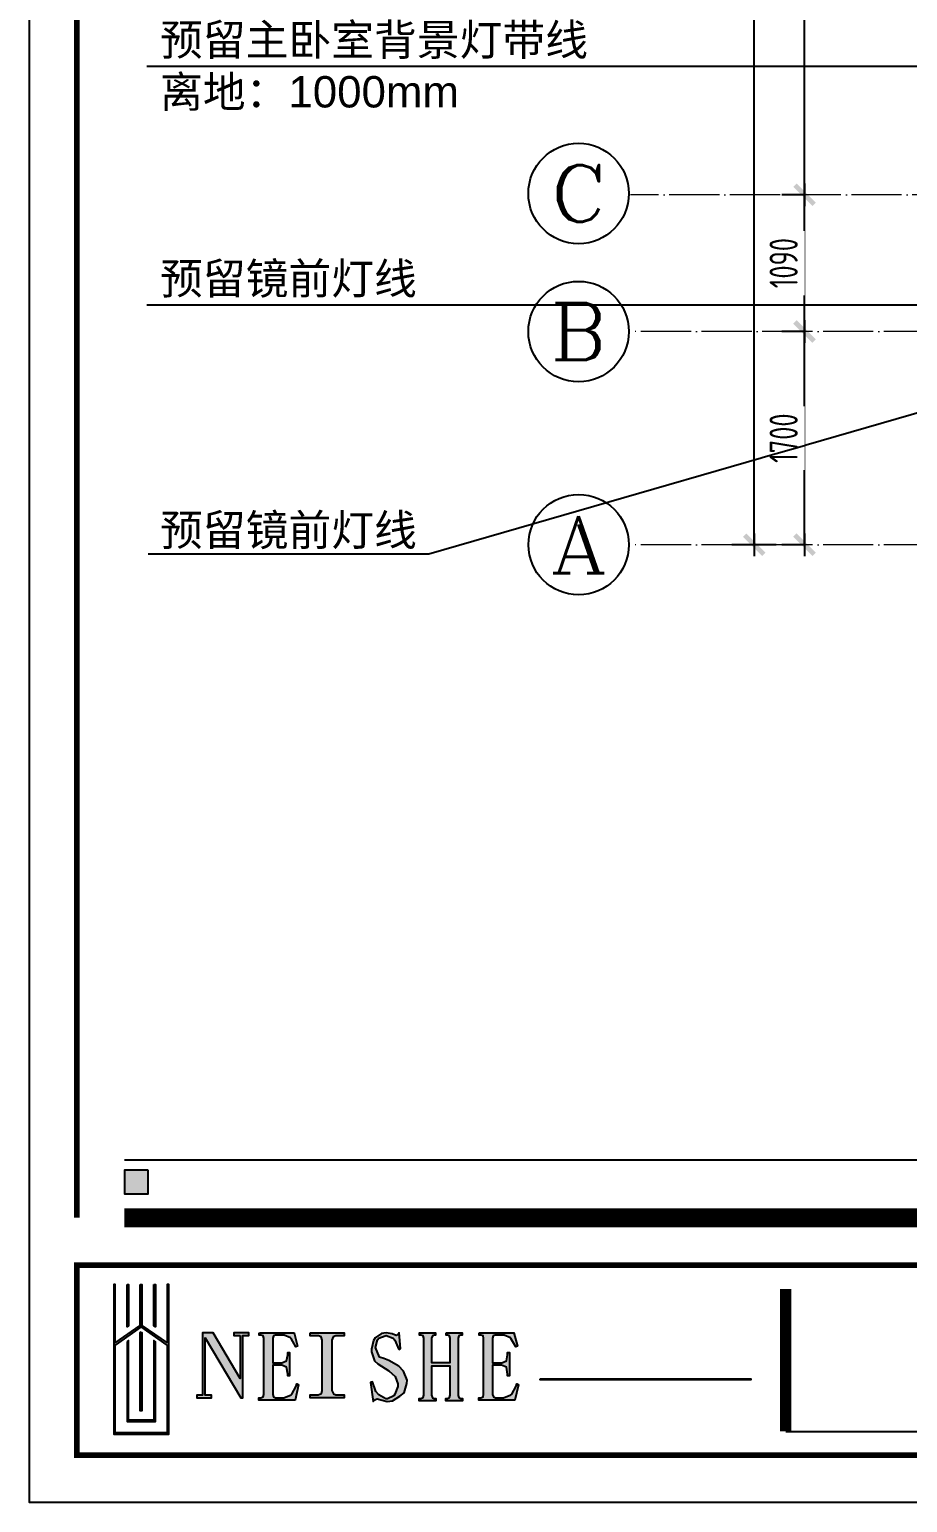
# Model space of a CAD drawing. Header units: inches. Extents: x -50945 to 250244, y -404780 to 18493.
# Drawn here: x 154892 to 161888, y -337352 to -325613 of the extents above; entities that cross this region are included whole.
import ezdxf
from ezdxf.enums import TextEntityAlignment as Align

# ---------------------------------------------------------------- set-up
doc = ezdxf.new("R2010")
doc.units = ezdxf.units.IN
doc.header["$MEASUREMENT"] = 0
doc.linetypes.add('DOTE', pattern=[2.42, 2, -0.2, 0.02, -0.2])
for name, color, linetype in [('15开关布置图-YJ', 2, 'Continuous'), ('AXIS', 1, 'Continuous'), ('AXIS_TEXT', 7, 'Continuous'), ('A图框', 7, 'Continuous'), ('D-ARCHI', 250, 'Continuous'), ('外标注', 50, 'Continuous')]:
    doc.layers.add(name, color=color, linetype=linetype)
doc.layers.add('天棚材质标注', color=2, linetype='Continuous', lineweight=5)
doc.styles.add('_TCH_AXIS', font='COMPLEX', dxfattribs={"bigfont": 'GBCBIG'})
doc.styles.add('COMPLEX', font='COMPLEX')
doc.styles.add('HBA-DIMT', font='ARCHS.SHX', dxfattribs={"width": 0.8})
doc.styles.get("Standard").update_dxf_attribs({"font": 'Arial.ttf'})
doc.dimstyles.new('HBA_40', dxfattribs={"dimscale": 50, "dimtxt": 2.5, "dimasz": 0.1, "dimexe": 2, "dimexo": 2.5, "dimgap": 0.6, "dimtad": 1, "dimdec": 0, "dimrnd": 5, "dimzin": 0, "dimtxsty": 'HBA-DIMT', "dimblk": 'HBA_DIMENSION_TICK', "dimblk1": 'HBA_DIMENSION_TICK', "dimblk2": 'HBA_DIMENSION_TICK', "dimcen": 0.125, "dimclrd": 44, "dimclre": 44, "dimclrt": 2, "dimadec": 0, "dimazin": 0, "dimtfac": 1, "dimtdec": 0, "dimtix": 1, "dimtmove": 1, "dimatfit": 3, "dimldrblk": 'HBA_Leader_Dot', "dimfxl": 0, "dimtvp": 1, "dimtfill": 1, "dimtolj": 1, "dimtzin": 0, "dimarcsym": 0})

# ---------------------------------------------------------------- blocks, each defined once
blk = doc.blocks.new('HBA_DIMENSION_TICK')
at = {"color": 0, "linetype": 'ByBlock'}
for p, q in [((-10, 0), (0, 0)), ((0, 0), (10, 0))]:
    blk.add_line(p, q, dxfattribs=at)
at = {"color": 50, "linetype": 'ByBlock'}
blk.add_solid([(-10, -7), (-7, -10), (7, 10), (10, 7)], dxfattribs=at)
blk = doc.blocks.new('*D648')
at = {"layer": 'Defpoints', "color": 0, "transparency": 16777216}
for p in [(161067, -328020), (161268, -328020), (161268, -329719)]:
    blk.add_point(p, dxfattribs=at)
at = {"layer": '外标注', "color": 44, "lineweight": -2, "transparency": 16777216}
for p, q in [((161067, -328020), (160887, -328020)), ((161067, -329710), (161067, -328029)), ((161067, -329719), (160887, -329719))]:
    blk.add_line(p, q, dxfattribs=at)
at = {"layer": '外标注', "color": 44, "lineweight": -2, "transparency": 16777216, "xscale": 9, "yscale": 9, "zscale": 9}
for p, rotation in [((161067, -328020), 90), ((161067, -329719), 270)]:
    blk.add_blockref('HBA_DIMENSION_TICK', p, dxfattribs=dict(at, rotation=rotation))
at = {"layer": '外标注', "color": 2, "transparency": 16777216, "insert": (160901, -328870), "char_height": 225, "attachment_point": 5, "rotation": 90, "style": 'HBA-DIMT', "bg_fill": 3, "box_fill_scale": 1.25, "bg_fill_color": 256, "bg_fill_true_color": 13158600, "bg_fill_transparency": 0}
blk.add_mtext('\\A1;1700', dxfattribs=at)
blk = doc.blocks.new('HBA_Leader_Dot')
at = {"color": 0, "linetype": 'ByBlock'}
blk.add_line((-5, 0), (-10, 0), dxfattribs=at)
at = {"color": 0, "linetype": 'ByBlock', "const_width": 5}
blk.add_lwpolyline([(-2.5, 0, 1), (2.5, 0, 1)], format="xyb", close=True, dxfattribs=at)
blk = doc.blocks.new('*D649')
at = {"layer": 'Defpoints', "color": 0, "transparency": 16777216}
for p in [(161067, -326930), (161268, -326930), (161268, -328020)]:
    blk.add_point(p, dxfattribs=at)
at = {"layer": '外标注', "color": 44, "lineweight": -2, "transparency": 16777216}
for p, q in [((161067, -326930), (160887, -326930)), ((161067, -328011), (161067, -326939)), ((161067, -328020), (160887, -328020))]:
    blk.add_line(p, q, dxfattribs=at)
at = {"layer": '外标注', "color": 44, "lineweight": -2, "transparency": 16777216, "xscale": 9, "yscale": 9, "zscale": 9}
for p, rotation in [((161067, -326930), 90), ((161067, -328020), 270)]:
    blk.add_blockref('HBA_DIMENSION_TICK', p, dxfattribs=dict(at, rotation=rotation))
at = {"layer": '外标注', "color": 2, "transparency": 16777216, "insert": (160901, -327475), "char_height": 225, "attachment_point": 5, "rotation": 90, "style": 'HBA-DIMT', "bg_fill": 3, "box_fill_scale": 1.25, "bg_fill_color": 256, "bg_fill_true_color": 13158600, "bg_fill_transparency": 0}
blk.add_mtext('\\A1;1090', dxfattribs=at)
blk = doc.blocks.new('*D650')
at = {"layer": 'Defpoints', "color": 0, "transparency": 16777216}
for p in [(161067, -321920), (161268, -321920), (161268, -326930)]:
    blk.add_point(p, dxfattribs=at)
at = {"layer": '外标注', "color": 44, "lineweight": -2, "transparency": 16777216}
for p, q in [((161067, -321920), (160887, -321920)), ((161067, -326921), (161067, -321929)), ((161067, -326930), (160887, -326930))]:
    blk.add_line(p, q, dxfattribs=at)
at = {"layer": '外标注', "color": 44, "lineweight": -2, "transparency": 16777216, "xscale": 9, "yscale": 9, "zscale": 9}
for p, rotation in [((161067, -321920), 90), ((161067, -326930), 270)]:
    blk.add_blockref('HBA_DIMENSION_TICK', p, dxfattribs=dict(at, rotation=rotation))
at = {"layer": '外标注', "color": 2, "transparency": 16777216, "insert": (160901, -324425), "char_height": 225, "attachment_point": 5, "rotation": 90, "style": 'HBA-DIMT', "bg_fill": 3, "box_fill_scale": 1.25, "bg_fill_color": 256, "bg_fill_true_color": 13158600, "bg_fill_transparency": 0}
blk.add_mtext('\\A1;5010', dxfattribs=at)
blk = doc.blocks.new('*D652')
at = {"layer": 'Defpoints', "color": 0, "transparency": 16777216}
for p in [(160667, -320410), (161067, -320410), (161067, -329719)]:
    blk.add_point(p, dxfattribs=at)
at = {"layer": '外标注', "color": 44, "lineweight": -2, "transparency": 16777216}
for p, q in [((160842, -320410), (160487, -320410)), ((160667, -329710), (160667, -320419)), ((160842, -329719), (160487, -329719))]:
    blk.add_line(p, q, dxfattribs=at)
at = {"layer": '外标注', "color": 44, "lineweight": -2, "transparency": 16777216, "xscale": 9, "yscale": 9, "zscale": 9}
for p, rotation in [((160667, -320410), 90), ((160667, -329719), 270)]:
    blk.add_blockref('HBA_DIMENSION_TICK', p, dxfattribs=dict(at, rotation=rotation))
at = {"layer": '外标注', "color": 2, "transparency": 16777216, "insert": (160501, -325064), "char_height": 225, "attachment_point": 5, "rotation": 90, "style": 'HBA-DIMT', "bg_fill": 3, "box_fill_scale": 1.25, "bg_fill_color": 256, "bg_fill_true_color": 13158600, "bg_fill_transparency": 0}
blk.add_mtext('\\A1;9310', dxfattribs=at)
blk = doc.blocks.new('_AXISO')
blk.add_circle((0, 0), 0.5)
at = {"layer": 'AXIS_TEXT', "style": 'COMPLEX', "width": 1.041667}
blk.add_attdef('A', text='', height=0.56, dxfattribs=at).set_placement((-0.25, -0.28), (0.25, -0.28), align=Align.FIT)
blk = doc.blocks.new('gegwe')
h = blk.add_hatch(color=9)
h.paths.add_polyline_path([(189652, -49616), (189652, -49028), (189629, -49028), (189629, -49617), (189269, -49867), (189269, -49028), (189267, -49028), (189246, -49028), (189246, -51182), (190039, -51182), (190039, -49027), (190014, -49027), (190014, -49865), (190014, -49868)])
h.paths.add_polyline_path([(190014, -49898), (190014, -51161), (189269, -51161), (189269, -49898), (189642, -49636)], flags=16)
h.paths.add_polyline_path([(189641, -49706), (189653, -49716), (189653, -50844), (189629, -50844), (189629, -49716)], flags=0)
h.paths.add_polyline_path([(189825, -49834), (189847, -49852), (189847, -51000), (189439, -51000), (189439, -49849), (189461, -49834), (189461, -50979), (189825, -50979)], flags=0)
h.paths.add_polyline_path([(189439, -49636), (189459, -49620), (189459, -49028), (189439, -49028)], flags=17)
h.paths.add_polyline_path([(189822, -49620), (189847, -49637), (189847, -49027), (189822, -49027)])
at = {"color": 9}
for points in [[(189267, -49028), (189246, -49028), (189246, -51182), (190039, -51182), (190039, -49027), (190014, -49027), (190014, -49865), (190014, -49868)], [(189269, -49867), (189269, -49028), (189267, -49028)], [(189269, -49867), (189629, -49617), (189629, -49028)], [(189439, -49028), (189459, -49028), (189459, -49620), (189439, -49636), (189439, -49028)], [(189629, -49028), (189650, -49028), (189652, -49028), (189652, -49616), (190014, -49868)], [(190014, -49898), (189642, -49636), (189269, -49898)], [(189439, -49849), (189439, -51000), (189847, -51000), (189847, -49852), (189825, -49834), (189825, -50979), (189461, -50979), (189461, -49834), (189461, -49834), (189439, -49849)], [(189641, -49706), (189653, -49716), (189653, -50844), (189629, -50844), (189629, -49716), (189641, -49706)], [(190014, -49898), (190014, -51161), (189269, -51161), (189269, -49898)]]:
    blk.add_lwpolyline(points, dxfattribs=at)
blk.add_lwpolyline([(189822, -49027), (189842, -49027), (189847, -49027), (189847, -49637), (189822, -49620), (189822, -49027)], close=True, dxfattribs=at)
blk = doc.blocks.new('gegeg')
at = {"layer": 'A图框'}
h = blk.add_hatch(color=256, dxfattribs=at)
h.dxf.hatch_style = 1
h.paths.add_polyline_path([(133887, -57733), (134062, -57733), (134062, -57558), (133887, -57558)])
for points in [[(134739, -58777), (134739, -59093), (134540, -58756), (134463, -58756), (134463, -59217), (134420, -59217), (134420, -59237), (134529, -59237), (134529, -59217), (134483, -59217), (134483, -58794), (134745, -59237), (134761, -59237), (134761, -58777), (134804, -58777), (134804, -58756), (134693, -58756), (134693, -58777)], [(134914, -59212), (134909, -59229), (134893, -59235), (134879, -59235), (134879, -59253), (135145, -59253), (135170, -59139), (135158, -59133), (135153, -59151), (135121, -59209), (135116, -59214), (135061, -59235), (135000, -59235), (134986, -59229), (134980, -59212), (134980, -58994), (135047, -58994), (135082, -59011), (135091, -59061), (135091, -59073), (135105, -59073), (135105, -58901), (135091, -58901), (135091, -58919), (135082, -58962), (135047, -58977), (134980, -58977), (134980, -58796), (134986, -58779), (135000, -58774), (135065, -58773), (135114, -58794), (135151, -58861), (135163, -58855), (135137, -58756), (134881, -58756), (134881, -58773), (134893, -58773), (134909, -58779), (134914, -58797)], [(135417, -58811), (135426, -58787), (135445, -58779), (135506, -58779), (135506, -58756), (135256, -58756), (135256, -58779), (135317, -58779), (135338, -58787), (135344, -58810), (135344, -59182), (135339, -59205), (135316, -59213), (135256, -59213), (135256, -59237), (135506, -59237), (135506, -59213), (135446, -59213), (135427, -59206), (135417, -59182)], [(135837, -59038), (135882, -59078), (135903, -59132), (135902, -59152), (135881, -59208), (135872, -59220), (135825, -59243), (135813, -59242), (135761, -59214), (135741, -59189), (135716, -59118), (135702, -59123), (135721, -59263), (135737, -59248), (135751, -59243), (135823, -59263), (135863, -59257), (135916, -59223), (135949, -59199), (135968, -59131), (135971, -59105), (135945, -59040), (135909, -59002), (135837, -58960), (135798, -58947), (135768, -58935), (135738, -58864), (135753, -58809), (135762, -58797), (135809, -58778), (135816, -58777), (135869, -58797), (135880, -58811), (135910, -58880), (135922, -58873), (135912, -58756), (135903, -58771), (135889, -58777), (135860, -58765), (135816, -58756), (135782, -58762), (135736, -58794), (135724, -58813), (135707, -58877), (135707, -58896), (135730, -58964), (135755, -58986)], [(136289, -59003), (136289, -59216), (136284, -59234), (136268, -59240), (136256, -59240), (136256, -59258), (136379, -59258), (136379, -59240), (136367, -59240), (136353, -59234), (136346, -59218), (136346, -58797), (136353, -58780), (136367, -58774), (136377, -58774), (136377, -58756), (136258, -58756), (136258, -58774), (136268, -58774), (136284, -58780), (136289, -58797), (136289, -58975), (136150, -58975), (136150, -58797), (136157, -58780), (136172, -58774), (136180, -58774), (136180, -58756), (136062, -58756), (136062, -58774), (136072, -58774), (136088, -58780), (136093, -58797), (136093, -59216), (136088, -59234), (136072, -59240), (136060, -59240), (136060, -59258), (136183, -59258), (136183, -59240), (136171, -59240), (136157, -59235), (136150, -59217), (136150, -59003)], [(136534, -59212), (136530, -59229), (136514, -59235), (136499, -59235), (136499, -59253), (136765, -59253), (136791, -59139), (136779, -59133), (136774, -59151), (136742, -59209), (136736, -59214), (136681, -59235), (136621, -59235), (136607, -59229), (136600, -59212), (136600, -58994), (136667, -58994), (136702, -59011), (136711, -59061), (136711, -59073), (136725, -59073), (136725, -58901), (136711, -58901), (136711, -58919), (136702, -58962), (136668, -58977), (136600, -58977), (136600, -58796), (136606, -58779), (136620, -58774), (136686, -58773), (136734, -58794), (136771, -58861), (136783, -58855), (136758, -58756), (136502, -58756), (136502, -58773), (136513, -58773), (136530, -58779), (136534, -58797)], [(138503, -59104), (138503, -59096), (136951, -59096), (136951, -59104)]]:
    blk.add_hatch(color=256, dxfattribs=at).paths.add_polyline_path(points)
for p, q in [((133887, -57482), (161887, -57482)), ((138761, -59483), (146834, -59483))]:
    blk.add_line(p, q, dxfattribs=at)
for points in [[(162587, -39218), (162587, -60008), (133187, -60008), (133187, -39218)], [(134062, -57558), (133887, -57558), (133887, -57733), (134062, -57733)], [(134739, -58777), (134739, -59093), (134540, -58756), (134463, -58756), (134463, -59217), (134420, -59217), (134420, -59237), (134529, -59237), (134529, -59217), (134483, -59217), (134483, -58794), (134745, -59237), (134761, -59237), (134761, -58777), (134804, -58777), (134804, -58756), (134693, -58756), (134693, -58777), (134739, -58777)], [(135256, -58756), (135506, -58756), (135506, -58779), (135445, -58779), (135426, -58787), (135417, -58811), (135417, -59182), (135427, -59206), (135446, -59213), (135506, -59213), (135506, -59237), (135256, -59237), (135256, -59213), (135316, -59213), (135339, -59205), (135344, -59182), (135344, -58810), (135338, -58787), (135317, -58779), (135256, -58779), (135256, -58756)], [(136951, -59096), (138503, -59096), (138503, -59104), (136951, -59104)]]:
    blk.add_lwpolyline(points, close=True, dxfattribs=at)
for points, const_width in [([(133537, -57908), (133537, -42755)], 42), ([(161887, -57908), (133887, -57908)], 140), ([(138761, -58433), (138761, -59483)], 84)]:
    blk.add_lwpolyline(points, dxfattribs=dict(at, const_width=const_width))
at = {"layer": 'A图框', "const_width": 42}
blk.add_lwpolyline([(133537, -58258), (162237, -58258), (162237, -59658), (133537, -59658)], close=True, dxfattribs=at)
at = {"layer": 'A图框'}
for points in [[(134882, -58756), (135137, -58756), (135163, -58855), (135151, -58861), (135116, -58798), (135112, -58793), (135065, -58773), (135000, -58774), (134986, -58779), (134980, -58796), (134980, -58977), (135047, -58977), (135082, -58962), (135091, -58919), (135091, -58901), (135105, -58901), (135105, -59073), (135091, -59073), (135091, -59061), (135082, -59011), (135047, -58994), (134980, -58994), (134980, -59212), (134986, -59229), (135000, -59235), (135061, -59235), (135116, -59214), (135121, -59209), (135153, -59151), (135158, -59133), (135170, -59139), (135145, -59253), (134879, -59253), (134879, -59235), (134893, -59235), (134909, -59229), (134914, -59212), (134914, -58797), (134909, -58779), (134893, -58773), (134881, -58773), (134881, -58756)], [(135910, -58880), (135922, -58873), (135912, -58756), (135903, -58771), (135889, -58777), (135860, -58765), (135816, -58756), (135782, -58762), (135736, -58794), (135724, -58813), (135707, -58877), (135707, -58896), (135730, -58964), (135755, -58986), (135837, -59038), (135882, -59078), (135903, -59132), (135902, -59152), (135881, -59208), (135872, -59220), (135825, -59243), (135813, -59242), (135761, -59214), (135741, -59189), (135716, -59118), (135702, -59123), (135721, -59263), (135737, -59248), (135751, -59243), (135823, -59263), (135863, -59257), (135916, -59223), (135949, -59199), (135968, -59131), (135971, -59105), (135945, -59040), (135909, -59002), (135837, -58960), (135798, -58947), (135768, -58935), (135738, -58864), (135753, -58809), (135762, -58797), (135809, -58778), (135816, -58777), (135869, -58797), (135880, -58811), (135910, -58880)], [(136258, -58756), (136377, -58756), (136377, -58774), (136367, -58774), (136353, -58780), (136346, -58797), (136346, -59218), (136353, -59234), (136367, -59240), (136379, -59240), (136379, -59258), (136256, -59258), (136256, -59240), (136268, -59240), (136284, -59234), (136289, -59216), (136289, -59003), (136150, -59003), (136150, -59217), (136157, -59235), (136171, -59240), (136183, -59240), (136183, -59258), (136060, -59258), (136060, -59240), (136072, -59240), (136088, -59234), (136093, -59216), (136093, -58797), (136088, -58780), (136072, -58774), (136062, -58774), (136062, -58756), (136180, -58756), (136180, -58774), (136172, -58774), (136157, -58780), (136150, -58797), (136150, -58975), (136289, -58975), (136289, -58797), (136284, -58780), (136268, -58774), (136258, -58774), (136258, -58756)], [(136502, -58756), (136758, -58756), (136783, -58855), (136771, -58861), (136736, -58798), (136732, -58793), (136686, -58773), (136620, -58774), (136606, -58779), (136600, -58796), (136600, -58977), (136668, -58977), (136702, -58962), (136711, -58919), (136711, -58901), (136725, -58901), (136725, -59073), (136711, -59073), (136711, -59061), (136702, -59011), (136667, -58994), (136600, -58994), (136600, -59212), (136607, -59229), (136621, -59235), (136681, -59235), (136736, -59214), (136742, -59209), (136774, -59151), (136779, -59133), (136791, -59139), (136765, -59253), (136499, -59253), (136499, -59235), (136514, -59235), (136530, -59229), (136534, -59212), (136534, -58797), (136530, -58779), (136513, -58773), (136502, -58773), (136502, -58756)]]:
    blk.add_lwpolyline(points, dxfattribs=at)
at = {"layer": '15开关布置图-YJ', "color": 2, "xscale": 0.5119999999988067, "yscale": 0.5119999999988067, "zscale": 0.5119999999988067}
blk.add_blockref('gegwe', (36914, -33299), dxfattribs=at)

msp = doc.modelspace()

# ---------------------------------------------------------------- block references
at = {"layer": 'AXIS'}
ref = msp.add_blockref('_AXISO', (159267.07, -326920.17), dxfattribs=dict(at, xscale=800, yscale=800, zscale=800))
ref.add_attrib('A', 'C', dxfattribs={"layer": 'AXIS_TEXT', "height": 452.55, "style": '_TCH_AXIS', "width": 1.4}).set_placement((159040.79, -327146.44), (159493.34, -327146.44), align=Align.FIT)
ref = msp.add_blockref('_AXISO', (159267.07, -328020.4), dxfattribs=dict(at, xscale=800, yscale=800, zscale=800))
ref.add_attrib('A', 'B', dxfattribs={"layer": 'AXIS_TEXT', "height": 452.55, "style": '_TCH_AXIS', "width": 1.235294}).set_placement((159040.79, -328246.67), (159493.34, -328246.67), align=Align.FIT)
ref = msp.add_blockref('_AXISO', (159267.27, -329718.73), dxfattribs=dict(at, xscale=800, yscale=800, zscale=800))
ref.add_attrib('A', 'A', dxfattribs={"layer": 'AXIS_TEXT', "height": 452.55, "style": '_TCH_AXIS', "width": 1.166667}).set_placement((159041, -329945.01), (159493.54, -329945.01), align=Align.FIT)

# ---------------------------------------------------------------- texts
at = {"layer": '15开关布置图-YJ', "color": 241}
for s, p in [('预留主卧室背景灯带线', (155932.22, -325820.26)), ('离地：1000mm', (155932.22, -326234.48)), ('预留镜前灯线', (155932.22, -327722.72)), ('预留镜前灯线', (155932.22, -329726.96))]:
    msp.add_text(s, height=250, dxfattribs=at).set_placement(p)

# ---------------------------------------------------------------- dimensions: what is measured, and where the dimension line sits
at = {"layer": '外标注'}
dim = msp.add_linear_dim(base=(161067.07, -328020.4), p1=(161268.23, -329718.73), p2=(161268.23, -328020.4), angle=270, dimstyle='HBA_40', override={"dimscale": 90, "dimfxl": 200, "dimfxlon": 1}, dxfattribs=at)
dim.commit()
dim.dimension.update_dxf_attribs({"geometry": '*D648', "text_midpoint": (160900.57, -328869.57)})

# ---------------------------------------------------------------- next in the draw order: dimensions: what is measured, and where the dimension line sits
dim = msp.add_linear_dim(base=(161067.07, -326930.4), p1=(161268.23, -328020.4), p2=(161268.23, -326930.4), angle=270, dimstyle='HBA_40', override={"dimscale": 90, "dimfxl": 200, "dimfxlon": 1}, dxfattribs=at)
dim.commit()
dim.dimension.update_dxf_attribs({"geometry": '*D649', "text_midpoint": (160900.57, -327475.4)})

# ---------------------------------------------------------------- next in the draw order: dimensions: what is measured, and where the dimension line sits
dim = msp.add_linear_dim(base=(161067.07, -321920.4), p1=(161268.23, -326930.4), p2=(161268.23, -321920.4), angle=270, dimstyle='HBA_40', override={"dimscale": 90, "dimfxl": 200, "dimfxlon": 1}, dxfattribs=at)
dim.commit()
dim.dimension.update_dxf_attribs({"geometry": '*D650', "text_midpoint": (160900.57, -324425.4)})

# ---------------------------------------------------------------- next in the draw order: dimensions: what is measured, and where the dimension line sits
dim = msp.add_linear_dim(base=(160667.07, -320410.16), p1=(161067.07, -329718.73), p2=(161067.07, -320410.16), angle=90, dimstyle='HBA_40', override={"dimscale": 90, "dimfxl": 200, "dimfxlon": 1}, dxfattribs=at)
dim.commit()
dim.dimension.update_dxf_attribs({"geometry": '*D652', "text_midpoint": (160500.57, -325064.44)})

# ---------------------------------------------------------------- next in the draw order: linework, layer by layer
at = {"layer": 'D-ARCHI', "color": 251, "linetype": 'DOTE', "lineweight": 5, "ltscale": 200}
for p, q in [((166196.77, -326930.4), (159679.81, -326930.4)), ((180007.07, -328020.4), (159679.81, -328020.4)), ((180007.07, -329718.73), (159679.81, -329718.73))]:
    msp.add_line(p, q, dxfattribs=at)

# ---------------------------------------------------------------- next in the draw order: block references
at = {"layer": '15开关布置图-YJ', "color": 2, "xscale": 1.081091401797356, "yscale": 1.081091401797356, "zscale": 1.081091401797356}
msp.add_blockref('gegeg', (10904.09, -272478.19), dxfattribs=at)

# ---------------------------------------------------------------- next in the draw order: leaders
at = {"layer": '天棚材质标注', "color": 6}
for points in [[(162607.07, -325907.49), (155827.66, -325907.49)], [(169026.77, -326629.93), (158074.04, -329794.36), (155836.8, -329794.36)], [(166373.52, -327809.95), (155827.66, -327809.95)]]:
    msp.add_leader(points, dimstyle='HBA_40', override={"dimgap": 0.6, "dimtad": 0}, dxfattribs=at)

doc.saveas('drawing.dxf')
